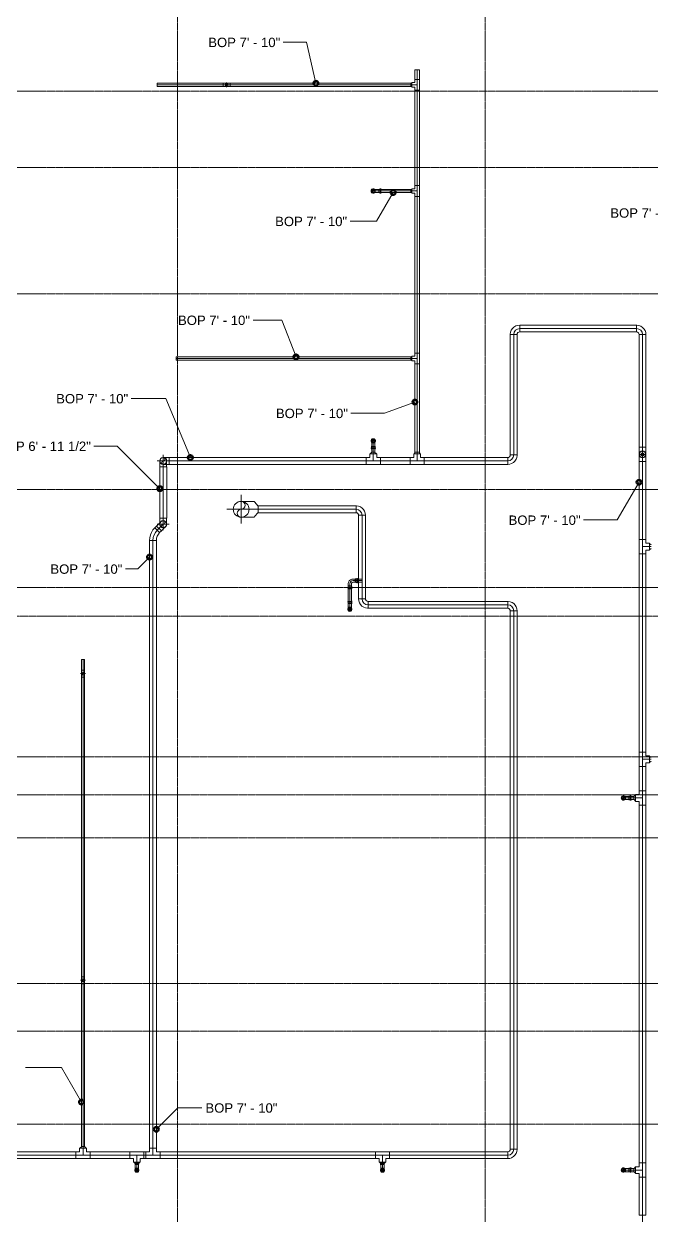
# Model space of a CAD drawing. Header units: inches. Extents: x -3648 to 241, y -496 to 1784.
# Drawn here: x -538.4 to -275.4, y 300.9 to 800.2 of the extents above; entities that cross this region are included whole.
import ezdxf

# ---------------------------------------------------------------- set-up
doc = ezdxf.new("R2010")
doc.units = ezdxf.units.IN
doc.header["$MEASUREMENT"] = 0
doc.linetypes.add('Grid Line', pattern=[0.875, 0.5, -0.125, 0.125, -0.125])
for name, color, linetype, lineweight in [('G-ANNO-DIMS', 251, 'Continuous', 9), ('P-PIPE', 1, 'Continuous', 9), ('P-PIPE-CNTR', 1, 'Continuous', 9), ('S-GRID', 8, 'Continuous', 9)]:
    doc.layers.add(name, color=color, linetype=linetype, lineweight=lineweight)
doc.styles.add('Arial', font='arial.ttf', dxfattribs={"height": 3.934132})

# ---------------------------------------------------------------- blocks, each defined once
blk = doc.blocks.new('Elbow - Welded - Generic - Standard-1127339-THIRD LEVEL')
at = {"layer": 'P-PIPE'}
for p, q in [((-2.52, -1.44), (-2.52, 1.44)), ((-2.52, 1.44), (-2.52, -1.44)), ((1.44, 2.52), (-1.44, 2.52)), ((-1.44, 2.52), (1.44, 2.52))]:
    blk.add_line(p, q, dxfattribs=at)
at = {"layer": 'P-PIPE', "flags": 128}
for points in [[(-1.44, 2.52), (-1.53, 2.08), (-1.79, 1.72), (-2.18, 1.49), (-2.52, 1.44)], [(-2.52, -1.44), (-1.67, -1.34), (-0.85, -1.07), (-0.12, -0.62), (0.51, -0.03), (0.99, 0.68), (1.3, 1.48), (1.43, 2.33), (1.44, 2.52)]]:
    blk.add_lwpolyline(points, dxfattribs=at)
blk = doc.blocks.new('Victaulic-VicPress316-Elbow 90-45deg Style P568_P571 - Standard-V2-THIRD LEVEL')
at = {"layer": 'P-PIPE'}
for p, q in [((-3203.81, 730.05), (-3203.81, 729.6)), ((-3203.81, 729.31), (-3203.81, 728.97)), ((-3203.7, 731.1), (-3203.7, 730.16)), ((-3203.7, 730.27), (-3203.7, 728.97)), ((-3203.05, 730.16), (-3203.7, 730.16)), ((-3203.7, 730.16), (-3203.05, 730.16)), ((-3203.05, 732.49), (-3203.05, 732.49)), ((-3203.05, 732.49), (-3203.05, 731.1)), ((-3203.05, 731.1), (-3203.05, 730.16)), ((-3203.05, 730.27), (-3203.05, 730.27)), ((-3203.05, 730.27), (-3203.05, 730.27)), ((-3202.39, 730.16), (-3203.05, 730.16)), ((-3203.05, 730.16), (-3202.39, 730.16)), ((-3203.05, 729.6), (-3203.05, 729.6)), ((-3203.05, 729.6), (-3203.05, 729.6)), ((-3203.05, 729.31), (-3203.05, 729.31)), ((-3203.05, 729.31), (-3203.05, 729.31)), ((-3202.39, 730.16), (-3202.39, 731.1)), ((-3202.39, 728.97), (-3202.39, 730.27)), ((-3202.28, 729.6), (-3202.28, 730.05)), ((-3202.28, 728.97), (-3202.28, 729.31)), ((-3203.05, 728.97), (-3203.05, 728.97)), ((-3203.05, 728.97), (-3203.05, 728.97)), ((-3203.05, 728.97), (-3203.05, 728.97)), ((-3203.05, 728.97), (-3203.05, 728.97))]:
    blk.add_line(p, q, dxfattribs=at)
at = {"layer": 'P-PIPE', "flags": 128}
for points in [[(-3203.05, 733.4), (-3203.45, 733.31), (-3203.76, 733.05), (-3203.94, 732.68), (-3203.93, 732.27), (-3203.75, 731.91), (-3203.42, 731.66), (-3203.05, 731.58)], [(-3203.81, 729.31), (-3203.93, 729.38), (-3203.94, 729.51), (-3203.83, 729.6), (-3203.81, 729.6)], [(-3203.05, 733.26), (-3203.41, 733.16), (-3203.69, 732.91), (-3203.81, 732.56), (-3203.75, 732.19), (-3203.52, 731.89), (-3203.18, 731.74), (-3203.05, 731.72)], [(-3203.81, 730.05), (-3203.72, 730.25), (-3203.7, 730.27)], [(-3203.81, 729.6), (-3203.72, 729.6), (-3203.47, 729.6), (-3203.11, 729.6), (-3203.05, 729.6)], [(-3203.05, 729.6), (-3203.41, 729.6), (-3203.69, 729.6), (-3203.81, 729.6), (-3203.81, 729.6)], [(-3203.81, 729.31), (-3203.72, 729.31), (-3203.47, 729.31), (-3203.11, 729.31), (-3203.05, 729.31)], [(-3203.05, 729.31), (-3203.41, 729.31), (-3203.69, 729.31), (-3203.81, 729.31), (-3203.81, 729.31)], [(-3203.7, 732.49), (-3203.7, 732.4), (-3203.7, 732.13), (-3203.7, 731.73), (-3203.7, 731.24), (-3203.7, 731.1)], [(-3203.05, 731.58), (-3202.65, 731.67), (-3202.33, 731.93), (-3202.15, 732.3), (-3202.16, 732.71), (-3202.35, 733.07), (-3202.67, 733.32), (-3203.05, 733.4)], [(-3203.05, 731.72), (-3202.68, 731.82), (-3202.41, 732.07), (-3202.28, 732.42), (-3202.34, 732.79), (-3202.57, 733.09), (-3202.91, 733.24), (-3203.05, 733.26)], [(-3202.28, 729.6), (-3202.37, 729.6), (-3202.62, 729.6), (-3202.98, 729.6), (-3203.05, 729.6)], [(-3203.05, 729.6), (-3202.68, 729.6), (-3202.41, 729.6), (-3202.28, 729.6), (-3202.28, 729.6)], [(-3202.28, 729.31), (-3202.37, 729.31), (-3202.62, 729.31), (-3202.98, 729.31), (-3203.05, 729.31)], [(-3203.05, 729.31), (-3202.68, 729.31), (-3202.41, 729.31), (-3202.28, 729.31), (-3202.28, 729.31)], [(-3202.39, 731.1), (-3202.39, 731.6), (-3202.39, 732.03), (-3202.39, 732.34), (-3202.39, 732.48), (-3202.39, 732.49)], [(-3202.39, 730.27), (-3202.28, 730.08), (-3202.28, 730.05)], [(-3202.28, 729.6), (-3202.16, 729.53), (-3202.15, 729.39), (-3202.26, 729.31), (-3202.28, 729.31)]]:
    blk.add_lwpolyline(points, dxfattribs=at)
at = {"layer": 'P-PIPE'}
for radius, start, end in [(0.767, 90, 270), (0.767, 90, 270), (0.767, 90, 270), (0.658, 90, 270), (0.658, 90, 270), (0.658, 90, 180), (0.658, 180, 270), (0.766, 270, 90), (0.766, 270, 90), (0.766, 270, 90), (0.658, 270, 90), (0.657, 270, 90), (0.658, 0, 90), (0.658, 270, 0)]:
    blk.add_arc((-3203.05, 732.49), radius, start, end, dxfattribs=at)
blk = doc.blocks.new('Victaulic-VicPress316-Elbow 90-45deg Style P568_P571 - Standard-V1-THIRD LEVEL')
at = {"layer": 'P-PIPE'}
for p, q in [((-3.18, 0.77), (-3.52, 0.77)), ((-3.52, 0.77), (-3.52, -0.77)), ((-3.52, -0.77), (-3.52, 0.77)), ((-2.22, 0.66), (-3.52, 0.66)), ((-3.52, -0.66), (-3.52, 0.66)), ((-3.52, 0.66), (-3.52, -0.66)), ((-3.18, -0.77), (-3.18, 0.77)), ((-3.18, 0.77), (-3.18, -0.77)), ((-2.44, 0.77), (-2.89, 0.77)), ((-2.89, -0.77), (-2.89, 0.77)), ((-2.89, 0.77), (-2.89, -0.77)), ((-1.39, 0.66), (-2.33, 0.66)), ((-2.33, 0), (-2.33, 0.66)), ((-2.33, 0.66), (-2.33, 0)), ((-2.22, -0.66), (-2.22, 0.66)), ((-2.22, 0.66), (-2.22, -0.66)), ((-0.77, 3.52), (-0.77, 3.18)), ((0.77, 3.52), (-0.77, 3.52)), ((-0.77, 3.52), (0.77, 3.52)), ((-0.77, 3.18), (0.77, 3.18)), ((0.77, 3.18), (-0.77, 3.18)), ((-0.77, 2.89), (-0.77, 2.44)), ((-0.77, 2.89), (0.77, 2.89)), ((0.77, 2.89), (-0.77, 2.89)), ((-0.66, 3.52), (-0.66, 2.22)), ((-0.66, 3.52), (0.66, 3.52)), ((0.66, 3.52), (-0.66, 3.52)), ((-0.66, 2.33), (-0.66, 1.39)), ((0, 2.33), (-0.66, 2.33)), ((-0.66, 2.33), (0, 2.33)), ((-0.66, 2.22), (0.66, 2.22)), ((0.66, 2.22), (-0.66, 2.22)), ((0, 2.33), (0.66, 2.33)), ((0.66, 2.33), (0, 2.33)), ((0, 1.39), (0, 2.33)), ((0.66, 2.22), (0.66, 3.52)), ((0.66, 1.39), (0.66, 2.33)), ((0.77, 3.18), (0.77, 3.52)), ((0.77, 2.44), (0.77, 2.89)), ((-3.52, -0.66), (-2.22, -0.66)), ((-3.52, -0.77), (-3.18, -0.77)), ((-2.89, -0.77), (-2.44, -0.77)), ((-2.33, 0), (-2.33, -0.66)), ((-2.33, -0.66), (-2.33, 0)), ((-1.39, 0), (-2.33, 0)), ((-2.33, -0.66), (-1.39, -0.66))]:
    blk.add_line(p, q, dxfattribs=at)
at = {"layer": 'P-PIPE', "flags": 128}
for points in [[(-3.18, 0.77), (-3.11, 0.89), (-2.98, 0.9), (-2.89, 0.79), (-2.89, 0.77)], [(-3.18, 0.77), (-3.18, 0.67), (-3.18, 0.42), (-3.18, 0.07), (-3.18, -0.3), (-3.18, -0.6), (-3.18, -0.75), (-3.18, -0.77)], [(-3.18, -0.77), (-3.18, -0.67), (-3.18, -0.42), (-3.18, -0.07), (-3.18, 0.3), (-3.18, 0.6), (-3.18, 0.75), (-3.18, 0.77)], [(-2.89, -0.77), (-2.89, -0.67), (-2.89, -0.42), (-2.89, -0.07), (-2.89, 0.3), (-2.89, 0.6), (-2.89, 0.75), (-2.89, 0.77)], [(-2.89, 0.77), (-2.89, 0.67), (-2.89, 0.42), (-2.89, 0.07), (-2.89, -0.3), (-2.89, -0.6), (-2.89, -0.75), (-2.89, -0.77)], [(-2.44, 0.77), (-2.24, 0.68), (-2.22, 0.66)], [(-0.66, 1.39), (-0.75, 1.04), (-1, 0.77), (-1.35, 0.66), (-1.39, 0.66)], [(-1.39, -0.66), (-0.78, -0.56), (-0.23, -0.29), (0.22, 0.13), (0.53, 0.67), (0.65, 1.27), (0.66, 1.39)], [(-0.77, 2.89), (-0.89, 2.96), (-0.9, 3.1), (-0.79, 3.18), (-0.77, 3.18)], [(0.77, 3.18), (0.67, 3.18), (0.42, 3.18), (0.07, 3.18), (-0.3, 3.18), (-0.6, 3.18), (-0.75, 3.18), (-0.77, 3.18)], [(-0.77, 3.18), (-0.67, 3.18), (-0.42, 3.18), (-0.07, 3.18), (0.3, 3.18), (0.6, 3.18), (0.75, 3.18), (0.77, 3.18)], [(-0.77, 2.89), (-0.67, 2.89), (-0.42, 2.89), (-0.07, 2.89), (0.3, 2.89), (0.6, 2.89), (0.75, 2.89), (0.77, 2.89)], [(0.77, 2.89), (0.67, 2.89), (0.42, 2.89), (0.07, 2.89), (-0.3, 2.89), (-0.6, 2.89), (-0.75, 2.89), (-0.77, 2.89)], [(-0.66, 2.22), (-0.77, 2.41), (-0.77, 2.44)], [(0.77, 2.44), (0.68, 2.24), (0.66, 2.22)], [(0.77, 3.18), (0.89, 3.11), (0.9, 2.98), (0.79, 2.89), (0.77, 2.89)], [(-2.89, -0.77), (-2.96, -0.89), (-3.1, -0.9), (-3.18, -0.79), (-3.18, -0.77)], [(-2.22, -0.66), (-2.41, -0.77), (-2.44, -0.77)]]:
    blk.add_lwpolyline(points, dxfattribs=at)
at = {"layer": 'P-PIPE'}
blk.add_arc((-1.39, 1.39), 1.39, 270, 0, dxfattribs=at)
blk = doc.blocks.new('Victaulic-VicPress316-Elbow 90-45deg Style P568_P571 - Standard-523083-THIRD LEVEL')
at = {"layer": 'P-PIPE'}
for p, q in [((-3177.63, 1234.85), (-3177.63, 1234.85)), ((-3177.63, 1233.46), (-3177.63, 1234.85)), ((-3178.39, 1232.42), (-3178.39, 1231.96)), ((-3178.39, 1231.67), (-3178.39, 1231.33)), ((-3178.28, 1233.46), (-3178.28, 1232.52)), ((-3178.28, 1232.63), (-3178.28, 1231.33)), ((-3178.28, 1232.52), (-3177.63, 1232.52)), ((-3177.63, 1232.52), (-3178.28, 1232.52)), ((-3177.63, 1233.46), (-3177.63, 1232.52)), ((-3177.63, 1232.63), (-3177.63, 1232.63)), ((-3177.63, 1232.63), (-3177.63, 1232.63)), ((-3177.63, 1232.52), (-3176.97, 1232.52)), ((-3176.97, 1232.52), (-3177.63, 1232.52)), ((-3177.63, 1231.96), (-3177.63, 1231.96)), ((-3177.63, 1231.96), (-3177.63, 1231.96)), ((-3177.63, 1231.67), (-3177.63, 1231.67)), ((-3177.63, 1231.67), (-3177.63, 1231.67)), ((-3177.63, 1231.33), (-3177.63, 1231.33)), ((-3177.63, 1231.33), (-3177.63, 1231.33)), ((-3177.63, 1231.33), (-3177.63, 1231.33)), ((-3177.63, 1231.33), (-3177.63, 1231.33)), ((-3176.97, 1232.52), (-3176.97, 1233.46)), ((-3176.97, 1231.33), (-3176.97, 1232.63)), ((-3176.86, 1231.96), (-3176.86, 1232.42)), ((-3176.86, 1231.33), (-3176.86, 1231.67))]:
    blk.add_line(p, q, dxfattribs=at)
at = {"layer": 'P-PIPE', "flags": 128}
for points in [[(-3177.63, 1235.77), (-3178.02, 1235.67), (-3178.34, 1235.42), (-3178.52, 1235.05), (-3178.51, 1234.64), (-3178.32, 1234.27), (-3178, 1234.02), (-3177.63, 1233.94)], [(-3177.63, 1235.62), (-3177.99, 1235.53), (-3178.27, 1235.28), (-3178.39, 1234.92), (-3178.33, 1234.55), (-3178.1, 1234.25), (-3177.76, 1234.1), (-3177.63, 1234.09)], [(-3178.28, 1234.85), (-3178.28, 1234.76), (-3178.28, 1234.5), (-3178.28, 1234.09), (-3178.28, 1233.61), (-3178.28, 1233.46)], [(-3177.63, 1233.94), (-3177.23, 1234.04), (-3176.91, 1234.29), (-3176.73, 1234.66), (-3176.74, 1235.07), (-3176.93, 1235.44), (-3177.25, 1235.69), (-3177.63, 1235.77)], [(-3177.63, 1234.09), (-3177.26, 1234.18), (-3176.98, 1234.43), (-3176.86, 1234.79), (-3176.92, 1235.16), (-3177.15, 1235.46), (-3177.49, 1235.61), (-3177.63, 1235.62)], [(-3176.97, 1233.46), (-3176.97, 1233.96), (-3176.97, 1234.39), (-3176.97, 1234.7), (-3176.97, 1234.85), (-3176.97, 1234.85)], [(-3178.39, 1231.67), (-3178.51, 1231.74), (-3178.52, 1231.88), (-3178.41, 1231.96), (-3178.39, 1231.96)], [(-3178.39, 1232.42), (-3178.3, 1232.62), (-3178.28, 1232.63)], [(-3178.39, 1231.96), (-3178.3, 1231.96), (-3178.05, 1231.96), (-3177.69, 1231.96), (-3177.63, 1231.96)], [(-3177.63, 1231.96), (-3177.99, 1231.96), (-3178.27, 1231.96), (-3178.39, 1231.96), (-3178.39, 1231.96)], [(-3178.39, 1231.67), (-3178.3, 1231.67), (-3178.05, 1231.67), (-3177.69, 1231.67), (-3177.63, 1231.67)], [(-3177.63, 1231.67), (-3177.99, 1231.67), (-3178.27, 1231.67), (-3178.39, 1231.67), (-3178.39, 1231.67)], [(-3176.86, 1231.96), (-3176.95, 1231.96), (-3177.2, 1231.96), (-3177.56, 1231.96), (-3177.63, 1231.96)], [(-3177.63, 1231.96), (-3177.26, 1231.96), (-3176.98, 1231.96), (-3176.86, 1231.96), (-3176.86, 1231.96)], [(-3176.86, 1231.67), (-3176.95, 1231.67), (-3177.2, 1231.67), (-3177.56, 1231.67), (-3177.63, 1231.67)], [(-3177.63, 1231.67), (-3177.26, 1231.67), (-3176.98, 1231.67), (-3176.86, 1231.67), (-3176.86, 1231.67)], [(-3176.97, 1232.63), (-3176.86, 1232.44), (-3176.86, 1232.42)], [(-3176.86, 1231.96), (-3176.74, 1231.9), (-3176.73, 1231.76), (-3176.84, 1231.67), (-3176.86, 1231.67)]]:
    blk.add_lwpolyline(points, dxfattribs=at)
at = {"layer": 'P-PIPE'}
for radius, start, end in [(0.766, 90, 270), (0.766, 90, 270), (0.766, 90, 270), (0.658, 90, 270), (0.657, 90, 270), (0.658, 90, 180), (0.658, 180, 270), (0.767, 270, 90), (0.767, 270, 90), (0.767, 270, 90), (0.658, 270, 90), (0.658, 270, 90), (0.658, 0, 90), (0.658, 270, 0)]:
    blk.add_arc((-3177.63, 1234.85), radius, start, end, dxfattribs=at)
blk = doc.blocks.new('Elbow - Welded - Generic - Standard-V13-THIRD LEVEL')
at = {"layer": 'P-PIPE'}
blk.add_line((-477.41, 617), (-477.41, 617), dxfattribs=at)
blk.add_line((-477.41, 617), (-477.41, 617), dxfattribs=at)
at = {"layer": 'P-PIPE', "flags": 128}
for points in [[(-477.41, 618.43), (-478.09, 618.43), (-478.72, 618.43), (-479.25, 618.43), (-479.65, 618.43), (-479.88, 618.43), (-479.93, 618.43)], [(-479.93, 615.56), (-479.84, 615.56), (-479.57, 615.56), (-479.13, 615.56), (-478.58, 615.56), (-477.93, 615.56), (-477.41, 615.56)]]:
    blk.add_lwpolyline(points, dxfattribs=at)
at = {"layer": 'P-PIPE'}
for start, end in [(0, 180), (180, 0)]:
    blk.add_arc((-479.93, 617), 1.44, start, end, dxfattribs=at)
blk = doc.blocks.new('Elbow - Welded - Generic - Standard-V14-THIRD LEVEL')
at = {"layer": 'P-PIPE'}
blk.add_line((-479.93, 614.48), (-479.93, 614.48), dxfattribs=at)
blk.add_line((-479.93, 614.48), (-479.93, 614.48), dxfattribs=at)
at = {"layer": 'P-PIPE', "flags": 128}
for points in [[(-481.37, 617), (-481.28, 617.5), (-481.01, 617.95), (-480.6, 618.27), (-480.11, 618.42), (-479.93, 618.43)], [(-481.37, 614.48), (-481.37, 615.15), (-481.37, 615.78), (-481.37, 616.32), (-481.37, 616.71), (-481.37, 616.94), (-481.37, 617)], [(-479.93, 615.56), (-480.44, 615.65), (-480.88, 615.92), (-481.2, 616.32), (-481.36, 616.81), (-481.37, 617)], [(-479.93, 618.43), (-479.42, 618.34), (-478.98, 618.07), (-478.66, 617.67), (-478.51, 617.18), (-478.5, 617)], [(-478.5, 617), (-478.59, 616.49), (-478.85, 616.05), (-479.26, 615.73), (-479.75, 615.57), (-479.93, 615.56)], [(-478.5, 617), (-478.5, 616.9), (-478.5, 616.63), (-478.5, 616.2), (-478.5, 615.64), (-478.5, 614.99), (-478.5, 614.48)]]:
    blk.add_lwpolyline(points, dxfattribs=at)
at = {"layer": 'P-PIPE'}
for start, end in [(90, 270), (270, 90)]:
    blk.add_arc((-479.93, 617), 1.44, start, end, dxfattribs=at)
blk = doc.blocks.new('Elbow - Welded - Generic - Standard-1134765-THIRD LEVEL')
at = {"layer": 'P-PIPE'}
for p, q in [((-2.52, -1.44), (-2.52, 1.44)), ((-2.52, 1.44), (-2.52, -1.44)), ((2.8, 0.77), (0.77, 2.8)), ((0.77, 2.8), (2.8, 0.77))]:
    blk.add_line(p, q, dxfattribs=at)
at = {"layer": 'P-PIPE', "flags": 128}
for points in [[(0.77, 2.8), (0.04, 2.21), (-0.78, 1.77), (-1.68, 1.51), (-2.52, 1.44)], [(-2.52, -1.44), (-1.34, -1.34), (-0.18, -1.07), (0.91, -0.61), (1.92, 0.01), (2.8, 0.77)]]:
    blk.add_lwpolyline(points, dxfattribs=at)
blk = doc.blocks.new('Transition - Generic - Plumbing-CW-1127470-THIRD LEVEL')
at = {"layer": 'P-PIPE'}
for radius, start, end in [(1.31, 90, 270), (0.563, 90, 270), (1.31, 270, 90), (0.562, 270, 90)]:
    blk.add_arc((-1810.95, 461.74), radius, start, end, dxfattribs=at)

msp = doc.modelspace()

# ---------------------------------------------------------------- linework, layer by layer
at = {"layer": 'G-ANNO-DIMS'}
for p, q in [((-419.92, 792.54), (-429.6, 792.54)), ((-415.91, 775.33), (-419.92, 792.54)), ((-383.54, 729.51), (-390.47, 717.5)), ((-390.47, 717.5), (-401.56, 717.5)), ((-430.27, 676.06), (-442.28, 676.06)), ((-424.26, 660.63), (-430.27, 676.06)), ((-478.88, 643.18), (-493.36, 643.18)), ((-468.57, 618.43), (-478.88, 643.18)), ((-374.41, 641.69), (-387.21, 637.02)), ((-387.21, 637.02), (-401.23, 637.02)), ((-499.25, 623.25), (-509.05, 623.25)), ((-481.37, 605.38), (-499.25, 623.25)), ((-280.44, 608.09), (-289.57, 592.27)), ((-289.57, 592.27), (-303.68, 592.27)), ((-485.68, 576.69), (-490.62, 571.76)), ((-490.62, 571.76), (-495.78, 571.76)), ((-522.62, 362.81), (-537.63, 362.81)), ((-514.22, 348.27), (-522.62, 362.81)), ((-482.81, 336.85), (-473.77, 345.88)), ((-473.77, 345.88), (-463.73, 345.88))]:
    msp.add_line(p, q, dxfattribs=at)
at = {"layer": 'G-ANNO-DIMS', "lineweight": 50}
for centre in [(-415.91, 775.33), (-383.54, 729.51), (-424.26, 660.63), (-374.41, 641.69), (-468.57, 618.43), (-481.37, 605.38), (-280.44, 608.09), (-485.68, 576.69), (-514.22, 348.27), (-482.81, 336.85)]:
    msp.add_circle(centre, 1, dxfattribs=at)
at = {"layer": 'P-PIPE'}
for p, q in [((-374.41, 781), (-374.41, 776.92)), ((-374.41, 781), (-372.51, 781)), ((-372.51, 776.92), (-372.51, 781)), ((-454.87, 775.33), (-482.46, 775.33)), ((-482.46, 774.02), (-482.46, 775.33)), ((-451.88, 775.33), (-454.87, 775.33)), ((-454.87, 774.02), (-454.87, 775.33)), ((-376.11, 775.33), (-451.88, 775.33)), ((-451.88, 774.02), (-451.88, 775.33)), ((-375.7, 775.49), (-376.11, 775.24)), ((-376.11, 774.02), (-376.11, 775.33)), ((-376.11, 774.11), (-375.7, 773.86)), ((-374.41, 775.62), (-375.7, 775.62)), ((-375.7, 773.72), (-375.7, 775.62)), ((-375.7, 775.62), (-375.7, 773.72)), ((-374.41, 776.92), (-374.41, 775.62)), ((-374.41, 776.92), (-372.51, 776.92)), ((-372.51, 776.92), (-374.41, 776.92)), ((-374.41, 776.92), (-372.51, 776.92)), ((-372.51, 772.43), (-372.51, 776.92)), ((-482.46, 774.02), (-454.87, 774.02)), ((-454.87, 774.02), (-451.88, 774.02)), ((-451.88, 774.02), (-376.11, 774.02)), ((-375.7, 773.72), (-374.41, 773.72)), ((-374.41, 773.72), (-374.41, 772.43)), ((-374.41, 772.43), (-374.41, 732.41)), ((-374.41, 772.43), (-372.51, 772.43)), ((-374.41, 772.43), (-372.51, 772.43)), ((-372.51, 772.43), (-374.41, 772.43)), ((-372.51, 732.41), (-372.51, 772.43)), ((-376.11, 730.82), (-389.54, 730.82)), ((-389.54, 730.82), (-389.54, 729.51)), ((-389.54, 729.51), (-376.11, 729.51)), ((-375.7, 730.98), (-376.11, 730.73)), ((-376.11, 730.82), (-376.11, 729.51)), ((-376.11, 729.6), (-375.7, 729.35)), ((-374.41, 731.11), (-375.7, 731.11)), ((-375.7, 729.21), (-375.7, 731.11)), ((-375.7, 731.11), (-375.7, 729.21)), ((-375.7, 729.21), (-374.41, 729.21)), ((-374.41, 732.41), (-374.41, 731.11)), ((-374.41, 732.41), (-372.51, 732.41)), ((-372.51, 732.41), (-374.41, 732.41)), ((-374.41, 732.41), (-372.51, 732.41)), ((-374.41, 729.21), (-374.41, 727.92)), ((-372.51, 727.92), (-372.51, 732.41)), ((-374.41, 727.92), (-372.51, 727.92)), ((-372.51, 727.92), (-374.41, 727.92)), ((-374.41, 727.92), (-374.41, 662.22)), ((-374.41, 727.92), (-372.51, 727.92)), ((-372.51, 662.22), (-372.51, 727.92)), ((-334.44, 669.98), (-334.44, 619.51)), ((-334.44, 669.98), (-331.56, 669.98)), ((-331.56, 619.51), (-331.56, 669.98)), ((-281.52, 673.94), (-330.48, 673.94)), ((-330.48, 671.06), (-330.48, 673.94)), ((-330.48, 671.06), (-281.52, 671.06)), ((-281.52, 671.06), (-281.52, 673.94)), ((-280.44, 669.98), (-280.44, 622.73)), ((-280.44, 669.98), (-277.56, 669.98)), ((-277.56, 622.73), (-277.56, 669.98)), ((-376.11, 660.63), (-474.46, 660.63)), ((-474.46, 660.63), (-474.46, 659.31)), ((-474.46, 659.31), (-376.11, 659.31)), ((-375.7, 660.78), (-376.11, 660.53)), ((-376.11, 660.63), (-376.11, 659.31)), ((-376.11, 659.41), (-375.7, 659.16)), ((-374.41, 660.92), (-375.7, 660.92)), ((-375.7, 659.02), (-375.7, 660.92)), ((-375.7, 660.92), (-375.7, 659.02)), ((-374.41, 662.22), (-374.41, 660.92)), ((-374.41, 662.22), (-372.51, 662.22)), ((-372.51, 662.22), (-374.41, 662.22)), ((-374.41, 662.22), (-372.51, 662.22)), ((-372.51, 657.73), (-372.51, 662.22)), ((-375.7, 659.02), (-374.41, 659.02)), ((-374.41, 659.02), (-374.41, 657.73)), ((-374.41, 657.73), (-374.41, 620.64)), ((-374.41, 657.73), (-372.51, 657.73)), ((-374.41, 657.73), (-372.51, 657.73)), ((-372.51, 657.73), (-374.41, 657.73)), ((-372.51, 620.64), (-372.51, 657.73)), ((-393.31, 619.99), (-393.31, 618.43)), ((-393.31, 619.99), (-390.44, 619.99)), ((-390.44, 619.99), (-393.31, 619.99)), ((-392.44, 620.64), (-393.19, 619.99)), ((-392.53, 623.09), (-392.53, 620.64)), ((-392.53, 623.09), (-391.22, 623.09)), ((-392.53, 620.64), (-391.22, 620.64)), ((-390.56, 619.99), (-391.31, 620.64)), ((-391.22, 620.64), (-391.22, 623.09)), ((-390.44, 618.43), (-390.44, 619.99)), ((-374.9, 619.99), (-374.9, 618.43)), ((-374.9, 619.99), (-372.02, 619.99)), ((-372.02, 619.99), (-374.9, 619.99)), ((-374.27, 620.64), (-374.77, 619.99)), ((-374.41, 620.64), (-372.51, 620.64)), ((-372.15, 619.99), (-372.65, 620.64)), ((-372.02, 618.43), (-372.02, 619.99)), ((-334.44, 619.51), (-331.56, 619.51)), ((-280.44, 622.73), (-277.56, 622.73)), ((-280.44, 622.73), (-280.44, 616.75)), ((-277.56, 616.75), (-277.56, 622.73)), ((-481.37, 614.48), (-481.37, 593.01)), ((-481.37, 614.48), (-478.49, 614.48)), ((-478.49, 593.01), (-478.49, 614.48)), ((-394.87, 618.43), (-477.41, 618.43)), ((-477.41, 618.43), (-477.41, 615.56)), ((-477.41, 615.56), (-394.87, 615.56)), ((-394.87, 618.43), (-394.87, 615.56)), ((-393.31, 618.43), (-394.87, 618.43)), ((-394.87, 618.43), (-394.87, 615.56)), ((-394.87, 615.56), (-394.87, 618.43)), ((-394.87, 615.56), (-388.88, 615.56)), ((-388.88, 618.43), (-390.44, 618.43)), ((-388.88, 618.43), (-388.88, 615.56)), ((-388.88, 615.56), (-388.88, 618.43)), ((-376.45, 618.43), (-388.88, 618.43)), ((-388.88, 618.43), (-388.88, 615.56)), ((-388.88, 615.56), (-376.45, 615.56)), ((-374.9, 618.43), (-376.45, 618.43)), ((-376.45, 618.43), (-376.45, 615.56)), ((-376.45, 615.56), (-376.45, 618.43)), ((-376.45, 618.43), (-376.45, 615.56)), ((-376.45, 615.56), (-370.47, 615.56)), ((-370.47, 618.43), (-372.02, 618.43)), ((-370.47, 618.43), (-370.47, 615.56)), ((-370.47, 615.56), (-370.47, 618.43)), ((-335.52, 618.43), (-370.47, 618.43)), ((-370.47, 618.43), (-370.47, 615.56)), ((-370.47, 615.56), (-335.52, 615.56)), ((-335.52, 618.43), (-335.52, 615.56)), ((-280.44, 616.75), (-280.44, 584.09)), ((-277.56, 616.75), (-280.44, 616.75)), ((-277.56, 584.09), (-277.56, 616.75)), ((-441.62, 600.06), (-447.25, 600.06)), ((-440.09, 598.06), (-441.62, 599.81)), ((-441.62, 593.69), (-440.09, 595.44)), ((-399.09, 598.19), (-440.09, 598.19)), ((-440.09, 595.31), (-440.09, 598.19)), ((-440.09, 595.31), (-399.09, 595.31)), ((-399.09, 595.31), (-399.09, 598.19)), ((-482.73, 589.73), (-483.48, 588.98)), ((-482.73, 589.73), (-480.7, 587.7)), ((-481.37, 593.01), (-478.49, 593.01)), ((-447.25, 593.44), (-441.62, 593.44)), ((-398.01, 594.23), (-398.01, 559.22)), ((-398.01, 594.23), (-395.14, 594.23)), ((-395.14, 559.22), (-395.14, 594.23)), ((-483.48, 588.98), (-481.45, 586.95)), ((-481.45, 586.95), (-480.7, 587.7)), ((-485.68, 583.66), (-485.68, 328.99)), ((-485.68, 583.66), (-482.81, 583.66)), ((-482.81, 328.99), (-482.81, 583.66)), ((-277.56, 584.09), (-280.44, 584.09)), ((-280.44, 584.09), (-280.44, 578.1)), ((-277.56, 584.09), (-280.44, 584.09)), ((-280.44, 584.09), (-277.56, 584.09)), ((-277.56, 582.53), (-277.56, 584.09)), ((-276.01, 582.53), (-277.56, 582.53)), ((-277.56, 578.1), (-277.56, 579.66)), ((-277.56, 579.66), (-276.01, 579.66)), ((-276.01, 582.53), (-276.01, 579.66)), ((-276.01, 579.66), (-276.01, 582.53)), ((-275.35, 581.91), (-276.01, 582.41)), ((-276.01, 579.78), (-275.35, 580.28)), ((-280.44, 578.1), (-280.44, 494.92)), ((-280.44, 578.1), (-277.56, 578.1)), ((-277.56, 578.1), (-280.44, 578.1)), ((-280.44, 578.1), (-277.56, 578.1)), ((-277.56, 494.92), (-277.56, 578.1)), ((-402.34, 564.52), (-402.34, 557.18)), ((-401.03, 564.52), (-402.34, 564.52)), ((-401.03, 557.18), (-401.03, 564.52)), ((-396.57, 567.51), (-399.36, 567.51)), ((-399.36, 566.19), (-399.36, 567.51)), ((-399.36, 566.19), (-396.57, 566.19)), ((-401.03, 557.18), (-402.34, 557.18)), ((-398.01, 559.22), (-395.14, 559.22)), ((-335.52, 558.13), (-394.06, 558.13)), ((-394.06, 555.26), (-394.06, 558.13)), ((-394.06, 555.26), (-335.52, 555.26)), ((-335.52, 555.26), (-335.52, 558.13)), ((-334.44, 554.18), (-334.44, 328.52)), ((-331.56, 554.18), (-334.44, 554.18)), ((-331.56, 328.52), (-331.56, 554.18)), ((-514.22, 533.84), (-514.22, 529.34)), ((-514.22, 533.84), (-512.91, 533.84)), ((-512.91, 529.34), (-512.91, 533.84)), ((-514.22, 529.34), (-514.22, 526.35)), ((-514.22, 529.34), (-512.91, 529.34)), ((-514.22, 526.35), (-514.22, 400.82)), ((-514.22, 526.35), (-512.91, 526.35)), ((-512.91, 526.35), (-512.91, 529.34)), ((-512.91, 400.82), (-512.91, 526.35)), ((-280.44, 494.92), (-280.44, 488.93)), ((-277.56, 494.92), (-280.44, 494.92)), ((-280.44, 494.92), (-277.56, 494.92)), ((-280.44, 494.92), (-277.56, 494.92)), ((-277.56, 493.36), (-277.56, 494.92)), ((-276.01, 493.36), (-277.56, 493.36)), ((-277.56, 488.93), (-277.56, 490.49)), ((-277.56, 490.49), (-276.01, 490.49)), ((-276.01, 490.49), (-276.01, 493.36)), ((-276.01, 493.36), (-276.01, 490.49)), ((-275.35, 492.74), (-276.01, 493.24)), ((-276.01, 490.61), (-275.35, 491.11)), ((-277.56, 488.93), (-280.44, 488.93)), ((-280.44, 488.93), (-277.56, 488.93)), ((-280.44, 488.93), (-280.44, 478.73)), ((-280.44, 488.93), (-277.56, 488.93)), ((-277.56, 478.73), (-277.56, 488.93)), ((-282.65, 476.4), (-284.67, 476.4)), ((-284.67, 475.09), (-284.67, 476.4)), ((-284.67, 475.09), (-282.65, 475.09)), ((-281.99, 477.06), (-282.65, 476.31)), ((-282.65, 475.09), (-282.65, 476.4)), ((-282.65, 475.18), (-281.99, 474.43)), ((-280.44, 477.18), (-281.99, 477.18)), ((-281.99, 474.31), (-281.99, 477.18)), ((-281.99, 477.18), (-281.99, 474.31)), ((-280.44, 478.73), (-280.44, 477.18)), ((-280.44, 478.73), (-277.56, 478.73)), ((-277.56, 478.73), (-280.44, 478.73)), ((-280.44, 478.73), (-277.56, 478.73)), ((-277.56, 472.75), (-277.56, 478.73)), ((-281.99, 474.31), (-280.44, 474.31)), ((-280.44, 474.31), (-280.44, 472.75)), ((-280.44, 472.75), (-280.44, 322.73)), ((-280.44, 472.75), (-277.56, 472.75)), ((-280.44, 472.75), (-277.56, 472.75)), ((-277.56, 472.75), (-280.44, 472.75)), ((-277.56, 322.73), (-277.56, 472.75)), ((-514.22, 400.82), (-514.22, 397.83)), ((-514.22, 400.82), (-512.91, 400.82)), ((-512.91, 397.83), (-512.91, 400.82)), ((-514.22, 397.83), (-514.22, 329.65)), ((-514.22, 397.83), (-512.91, 397.83)), ((-512.91, 329.65), (-512.91, 397.83)), ((-514.12, 329.65), (-514.88, 328.99)), ((-514.22, 329.65), (-512.91, 329.65)), ((-512.25, 328.99), (-513, 329.65)), ((-516.55, 327.44), (-621.63, 327.44)), ((-515, 327.44), (-516.55, 327.44)), ((-516.55, 327.44), (-516.55, 324.56)), ((-516.55, 324.56), (-516.55, 327.44)), ((-516.55, 324.56), (-516.55, 327.44)), ((-515, 328.99), (-515, 327.44)), ((-512.13, 328.99), (-515, 328.99)), ((-515, 328.99), (-512.13, 328.99)), ((-512.13, 327.44), (-512.13, 328.99)), ((-510.57, 327.44), (-512.13, 327.44)), ((-493.98, 327.44), (-510.57, 327.44)), ((-510.57, 324.56), (-510.57, 327.44)), ((-510.57, 327.44), (-510.57, 324.56)), ((-510.57, 324.56), (-510.57, 327.44)), ((-488, 327.44), (-493.98, 327.44)), ((-493.98, 324.56), (-493.98, 327.44)), ((-493.98, 327.44), (-493.98, 324.56)), ((-493.98, 324.56), (-493.98, 327.44)), ((-488, 324.56), (-488, 327.44)), ((-488, 327.44), (-488, 324.56)), ((-487.24, 327.44), (-488, 327.44)), ((-488, 324.56), (-488, 327.44)), ((-485.68, 327.44), (-487.24, 327.44)), ((-487.24, 327.44), (-487.24, 324.56)), ((-487.24, 324.56), (-487.24, 327.44)), ((-487.24, 324.56), (-487.24, 327.44)), ((-485.68, 328.99), (-482.81, 328.99)), ((-485.68, 328.99), (-485.68, 327.44)), ((-482.81, 328.99), (-485.68, 328.99)), ((-485.68, 328.99), (-482.81, 328.99)), ((-482.81, 327.44), (-482.81, 328.99)), ((-481.25, 327.44), (-482.81, 327.44)), ((-390.99, 327.44), (-481.25, 327.44)), ((-481.25, 324.56), (-481.25, 327.44)), ((-481.25, 327.44), (-481.25, 324.56)), ((-481.25, 324.56), (-481.25, 327.44)), ((-385.01, 327.44), (-390.99, 327.44)), ((-390.99, 324.56), (-390.99, 327.44)), ((-390.99, 327.44), (-390.99, 324.56)), ((-390.99, 324.56), (-390.99, 327.44)), ((-335.52, 327.44), (-385.01, 327.44)), ((-385.01, 324.56), (-385.01, 327.44)), ((-385.01, 324.56), (-385.01, 327.44)), ((-385.01, 327.44), (-385.01, 324.56)), ((-335.52, 324.56), (-335.52, 327.44)), ((-331.56, 328.52), (-334.44, 328.52)), ((-621.63, 324.56), (-516.55, 324.56)), ((-516.55, 324.56), (-510.57, 324.56)), ((-510.57, 324.56), (-493.98, 324.56)), ((-493.98, 324.56), (-492.43, 324.56)), ((-492.43, 324.56), (-492.43, 323.01)), ((-489.56, 323.01), (-492.43, 323.01)), ((-492.43, 323.01), (-489.56, 323.01)), ((-492.3, 323.01), (-491.55, 322.35)), ((-491.65, 322.35), (-491.65, 322.07)), ((-490.33, 322.35), (-491.65, 322.35)), ((-490.33, 322.07), (-491.65, 322.07)), ((-490.43, 322.35), (-489.68, 323.01)), ((-490.33, 322.07), (-490.33, 322.35)), ((-489.56, 324.56), (-488, 324.56)), ((-489.56, 323.01), (-489.56, 324.56)), ((-488, 324.56), (-487.24, 324.56)), ((-487.24, 324.56), (-481.25, 324.56)), ((-481.25, 324.56), (-390.99, 324.56)), ((-390.99, 324.56), (-389.44, 324.56)), ((-389.44, 324.56), (-389.44, 323.01)), ((-386.56, 323.01), (-389.44, 323.01)), ((-389.44, 323.01), (-386.56, 323.01)), ((-389.31, 323.01), (-388.56, 322.35)), ((-388.66, 322.35), (-388.66, 322.07)), ((-387.34, 322.35), (-388.66, 322.35)), ((-387.34, 322.07), (-388.66, 322.07)), ((-387.44, 322.35), (-386.69, 323.01)), ((-387.34, 322.07), (-387.34, 322.35)), ((-386.56, 324.56), (-385.01, 324.56)), ((-386.56, 323.01), (-386.56, 324.56)), ((-385.01, 324.56), (-335.52, 324.56)), ((-282.65, 320.4), (-284.67, 320.4)), ((-284.67, 319.09), (-284.67, 320.4)), ((-281.99, 321.06), (-282.65, 320.31)), ((-282.65, 319.09), (-282.65, 320.4)), ((-280.44, 321.18), (-281.99, 321.18)), ((-281.99, 318.31), (-281.99, 321.18)), ((-281.99, 321.18), (-281.99, 318.31)), ((-280.44, 322.73), (-280.44, 321.18)), ((-280.44, 322.73), (-277.56, 322.73)), ((-277.56, 322.73), (-280.44, 322.73)), ((-280.44, 322.73), (-277.56, 322.73)), ((-277.56, 316.75), (-277.56, 322.73)), ((-284.67, 319.09), (-282.65, 319.09)), ((-282.65, 319.18), (-281.99, 318.43)), ((-281.99, 318.31), (-280.44, 318.31)), ((-280.44, 318.31), (-280.44, 316.75)), ((-280.44, 316.75), (-280.44, 300.85)), ((-280.44, 316.75), (-277.56, 316.75)), ((-280.44, 316.75), (-277.56, 316.75)), ((-277.56, 316.75), (-280.44, 316.75)), ((-277.56, 300.85), (-277.56, 316.75)), ((-280.44, 300.85), (-277.56, 300.85))]:
    msp.add_line(p, q, dxfattribs=at)
for centre, radius, start, end in [((-453.37, 774.67), 0.657, 0, 180), ((-453.37, 774.67), 0.657, 0, 180), ((-453.37, 774.67), 0.658, 180, 0), ((-453.37, 774.67), 0.657, 180, 0), ((-453.37, 774.34), 0.329, 90, 270), ((-453.37, 775), 0.329, 270, 90), ((-391.87, 730.16), 0.658, 0, 180), ((-391.87, 730.16), 0.657, 180, 0), ((-391.87, 729.84), 0.329, 90, 270), ((-391.87, 730.49), 0.329, 270, 90), ((-391.87, 625.42), 0.658, 0, 180), ((-391.87, 625.42), 0.657, 180, 0), ((-391.87, 625.09), 0.329, 90, 270), ((-391.87, 625.75), 0.329, 270, 90), ((-279, 619.74), 1.44, 90, 270), ((-279, 619.74), 0.657, 0, 180), ((-279, 619.74), 0.658, 180, 0), ((-279, 619.41), 0.329, 90, 270), ((-279, 619.74), 1.44, 270, 90), ((-279, 620.07), 0.329, 270, 90), ((-479.93, 617), 1.44, 0, 180), ((-479.93, 617), 1.44, 180, 0), ((-479.93, 616.28), 0.719, 90, 270), ((-479.93, 617.71), 0.719, 270, 90), ((-447.25, 596.75), 3.31, 0, 180), ((-447.25, 596.75), 3.31, 0, 180), ((-447.25, 596.75), 3.31, 0, 180), ((-447.25, 596.75), 3.31, 0, 180), ((-447.25, 596.75), 3.31, 0, 180), ((-447.25, 598.41), 1.66, 270, 90), ((-447.25, 596.75), 3.31, 180, 0), ((-447.25, 596.75), 3.31, 180, 0), ((-447.25, 596.75), 3.31, 180, 0), ((-447.25, 596.75), 3.31, 180, 0), ((-447.25, 596.75), 3.31, 180, 0), ((-447.25, 595.09), 1.66, 90, 270), ((-479.93, 590.5), 1.44, 0, 180), ((-479.93, 590.5), 1.44, 180, 0), ((-479.93, 589.78), 0.719, 90, 270), ((-479.93, 591.21), 0.719, 270, 90), ((-401.69, 554.85), 0.658, 0, 180), ((-401.69, 554.85), 0.657, 180, 0), ((-513.56, 527.84), 0.658, 0, 180), ((-513.56, 527.84), 0.657, 90, 270), ((-513.56, 527.84), 0.657, 180, 0), ((-513.56, 527.51), 0.329, 90, 270), ((-513.56, 528.17), 0.329, 270, 90), ((-513.56, 527.84), 0.657, 270, 90), ((-287, 475.74), 0.658, 0, 180), ((-287, 475.74), 0.657, 180, 0), ((-287, 475.41), 0.329, 90, 270), ((-287, 476.07), 0.329, 270, 90), ((-513.56, 399.32), 0.658, 0, 180), ((-513.56, 399.32), 0.657, 90, 270), ((-513.56, 399.65), 0.329, 270, 90), ((-513.56, 399.32), 0.657, 270, 90), ((-513.56, 399.32), 0.657, 180, 0), ((-513.56, 398.99), 0.329, 90, 270), ((-490.99, 319.74), 0.658, 0, 180), ((-490.99, 319.74), 0.657, 180, 0), ((-490.99, 319.41), 0.329, 90, 270), ((-490.99, 320.07), 0.329, 270, 90), ((-388, 319.74), 0.657, 0, 180), ((-388, 319.74), 0.658, 180, 0), ((-388, 319.41), 0.329, 90, 270), ((-388, 320.07), 0.329, 270, 90), ((-287, 319.74), 0.658, 0, 180), ((-287, 319.74), 0.657, 180, 0), ((-287, 319.41), 0.329, 90, 270), ((-287, 320.07), 0.329, 270, 90)]:
    msp.add_arc(centre, radius, start, end, dxfattribs=at)
at = {"layer": 'P-PIPE-CNTR'}
for p, q in [((-373.46, 781), (-373.46, 776.92)), ((-373.46, 781), (-373.46, 776.92)), ((-482.46, 774.67), (-454.87, 774.67)), ((-482.46, 774.67), (-454.87, 774.67)), ((-451.88, 774.67), (-454.87, 774.67)), ((-454.37, 774.67), (-452.37, 774.67)), ((-453.37, 773.67), (-453.37, 775.67)), ((-451.88, 774.67), (-376.11, 774.67)), ((-451.88, 774.67), (-376.11, 774.67)), ((-375.7, 774.67), (-376.11, 774.67)), ((-375.7, 774.67), (-373.46, 774.67)), ((-373.46, 772.43), (-373.46, 776.92)), ((-373.46, 772.43), (-373.46, 732.41)), ((-373.46, 772.43), (-373.46, 732.41)), ((-392.87, 730.16), (-390.87, 730.16)), ((-391.87, 729.16), (-391.87, 731.16)), ((-391.87, 730.16), (-390.48, 730.16)), ((-390.48, 730.16), (-389.54, 730.16)), ((-390.48, 730.16), (-388.35, 730.16)), ((-376.11, 730.16), (-389.54, 730.16)), ((-376.11, 730.16), (-389.54, 730.16)), ((-375.7, 730.16), (-376.11, 730.16)), ((-375.7, 730.16), (-373.46, 730.16)), ((-373.46, 727.92), (-373.46, 732.41)), ((-373.46, 727.92), (-373.46, 662.22)), ((-373.46, 727.92), (-373.46, 662.22)), ((-333, 669.98), (-333, 619.51)), ((-333, 669.98), (-333, 619.51)), ((-330.48, 672.5), (-281.52, 672.5)), ((-330.48, 672.5), (-281.52, 672.5)), ((-279, 669.98), (-279, 622.73)), ((-279, 669.98), (-279, 622.73)), ((-376.11, 659.97), (-474.46, 659.97)), ((-376.11, 659.97), (-474.46, 659.97)), ((-375.7, 659.97), (-376.11, 659.97)), ((-375.7, 659.97), (-373.46, 659.97)), ((-373.46, 657.73), (-373.46, 662.22)), ((-373.46, 657.73), (-373.46, 620.64)), ((-373.46, 657.73), (-373.46, 620.64)), ((-392.87, 625.42), (-390.87, 625.42)), ((-391.87, 624.42), (-391.87, 626.42)), ((-391.87, 625.42), (-391.87, 624.03)), ((-479.93, 614.5), (-479.93, 619.5)), ((-391.87, 624.03), (-391.87, 623.09)), ((-391.87, 624.03), (-391.87, 621.9)), ((-391.87, 623.09), (-391.87, 620.64)), ((-391.87, 623.09), (-391.87, 620.64)), ((-391.87, 619.99), (-391.87, 620.64)), ((-391.87, 619.99), (-391.87, 617)), ((-373.46, 619.99), (-373.46, 620.64)), ((-373.46, 619.99), (-373.46, 617)), ((-280, 619.74), (-278, 619.74)), ((-279, 622.73), (-279, 616.75)), ((-279, 618.74), (-279, 620.74)), ((-482.43, 617), (-477.43, 617)), ((-477.41, 617), (-479.93, 617)), ((-479.93, 617), (-479.93, 614.48)), ((-479.93, 614.48), (-479.93, 593.01)), ((-479.93, 614.48), (-479.93, 593.01)), ((-394.87, 617), (-477.41, 617)), ((-394.87, 617), (-477.41, 617)), ((-394.87, 617), (-388.88, 617)), ((-376.45, 617), (-388.88, 617)), ((-376.45, 617), (-388.88, 617)), ((-376.45, 617), (-370.47, 617)), ((-335.52, 617), (-370.47, 617)), ((-335.52, 617), (-370.47, 617)), ((-279, 584.09), (-279, 616.75)), ((-279, 584.09), (-279, 616.75)), ((-447.25, 590.75), (-447.25, 602.75)), ((-447.25, 590.75), (-447.25, 602.75)), ((-447.25, 590.75), (-447.25, 602.75)), ((-453.25, 596.75), (-441.25, 596.75)), ((-453.25, 596.75), (-441.25, 596.75)), ((-453.25, 596.75), (-441.25, 596.75)), ((-447.25, 596.75), (-447.25, 596.75)), ((-441.62, 596.75), (-447.25, 596.75)), ((-441.62, 596.75), (-440.09, 596.75)), ((-440.09, 596.75), (-399.09, 596.75)), ((-440.09, 596.75), (-399.09, 596.75)), ((-482.43, 590.5), (-477.43, 590.5)), ((-479.93, 590.5), (-481.71, 588.71)), ((-479.93, 593.01), (-479.93, 590.5)), ((-479.93, 588), (-479.93, 593)), ((-396.57, 594.23), (-396.57, 559.22)), ((-396.57, 594.23), (-396.57, 559.22)), ((-481.71, 588.71), (-482.46, 587.96)), ((-481.71, 588.71), (-482.46, 587.96)), ((-484.24, 583.66), (-484.24, 328.99)), ((-484.24, 583.66), (-484.24, 328.99)), ((-279, 584.09), (-279, 578.1)), ((-276.01, 581.09), (-279, 581.09)), ((-276.01, 581.09), (-275.35, 581.09)), ((-279, 578.1), (-279, 494.92)), ((-279, 578.1), (-279, 494.92)), ((-401.69, 565.46), (-401.69, 564.52)), ((-401.69, 565.46), (-401.69, 563.33)), ((-401.69, 557.18), (-401.69, 564.52)), ((-401.69, 557.18), (-401.69, 564.52)), ((-399.36, 566.85), (-400.29, 566.85)), ((-399.36, 566.85), (-396.57, 566.85)), ((-399.36, 566.85), (-396.57, 566.85)), ((-402.69, 554.85), (-400.69, 554.85)), ((-401.69, 557.18), (-401.69, 556.24)), ((-401.69, 556.24), (-401.69, 554.85)), ((-401.69, 553.85), (-401.69, 555.85)), ((-394.06, 556.7), (-335.52, 556.7)), ((-394.06, 556.7), (-335.52, 556.7)), ((-333, 328.52), (-333, 554.18)), ((-333, 328.52), (-333, 554.18)), ((-513.56, 533.84), (-513.56, 529.34)), ((-513.56, 533.84), (-513.56, 529.34)), ((-514.56, 527.84), (-512.56, 527.84)), ((-513.56, 526.35), (-513.56, 529.34)), ((-513.56, 526.84), (-513.56, 528.84)), ((-513.56, 526.35), (-513.56, 400.82)), ((-513.56, 526.35), (-513.56, 400.82)), ((-279, 488.93), (-279, 494.92)), ((-276.01, 491.93), (-279, 491.93)), ((-276.01, 491.93), (-275.35, 491.93)), ((-279, 488.93), (-279, 478.73)), ((-279, 488.93), (-279, 478.73)), ((-288, 475.74), (-286, 475.74)), ((-287, 474.74), (-287, 476.74)), ((-287, 475.74), (-285.61, 475.74)), ((-285.61, 475.74), (-284.67, 475.74)), ((-285.61, 475.74), (-283.48, 475.74)), ((-284.67, 475.74), (-282.65, 475.74)), ((-284.67, 475.74), (-282.65, 475.74)), ((-281.99, 475.74), (-282.65, 475.74)), ((-281.99, 475.74), (-279, 475.74)), ((-279, 472.75), (-279, 478.73)), ((-279, 472.75), (-279, 322.73)), ((-279, 472.75), (-279, 322.73)), ((-513.56, 397.83), (-513.56, 400.82)), ((-513.56, 398.32), (-513.56, 400.32)), ((-514.56, 399.32), (-512.56, 399.32)), ((-513.56, 397.83), (-513.56, 329.65)), ((-513.56, 397.83), (-513.56, 329.65)), ((-513.56, 328.99), (-513.56, 329.65)), ((-621.63, 326), (-516.55, 326)), ((-621.63, 326), (-516.55, 326)), ((-510.57, 326), (-516.55, 326)), ((-513.56, 328.99), (-513.56, 326)), ((-510.57, 326), (-493.98, 326)), ((-510.57, 326), (-493.98, 326)), ((-488, 326), (-493.98, 326)), ((-490.99, 323.01), (-490.99, 326)), ((-488, 326), (-487.24, 326)), ((-488, 326), (-487.24, 326)), ((-481.25, 326), (-487.24, 326)), ((-484.24, 328.99), (-484.24, 326)), ((-481.25, 326), (-390.99, 326)), ((-481.25, 326), (-390.99, 326)), ((-385.01, 326), (-390.99, 326)), ((-388, 323.01), (-388, 326)), ((-385.01, 326), (-335.52, 326)), ((-385.01, 326), (-335.52, 326)), ((-491.99, 319.74), (-489.99, 319.74)), ((-490.99, 321.14), (-490.99, 323.26)), ((-490.99, 323.01), (-490.99, 322.35)), ((-490.99, 322.07), (-490.99, 322.35)), ((-490.99, 322.07), (-490.99, 322.35)), ((-490.99, 321.14), (-490.99, 322.07)), ((-490.99, 319.74), (-490.99, 321.14)), ((-490.99, 318.74), (-490.99, 320.74)), ((-389, 319.74), (-387, 319.74)), ((-388, 321.14), (-388, 323.26)), ((-388, 323.01), (-388, 322.35)), ((-388, 322.07), (-388, 322.35)), ((-388, 322.07), (-388, 322.35)), ((-388, 321.14), (-388, 322.07)), ((-388, 319.74), (-388, 321.14)), ((-388, 318.74), (-388, 320.74)), ((-288, 319.74), (-286, 319.74)), ((-287, 318.74), (-287, 320.74)), ((-287, 319.74), (-285.61, 319.74)), ((-285.61, 319.74), (-284.67, 319.74)), ((-285.61, 319.74), (-283.48, 319.74)), ((-284.67, 319.74), (-282.65, 319.74)), ((-284.67, 319.74), (-282.65, 319.74)), ((-281.99, 319.74), (-282.65, 319.74)), ((-281.99, 319.74), (-279, 319.74)), ((-279, 316.75), (-279, 322.73)), ((-279, 316.75), (-279, 300.85)), ((-279, 316.75), (-279, 300.85)), ((-279, 294.87), (-279, 300.85))]:
    msp.add_line(p, q, dxfattribs=at)
for centre, radius, start, end in [((-330.48, 669.98), 2.52, 90, 180), ((-281.52, 669.98), 2.52, 0, 90), ((-335.52, 619.51), 2.52, 270, 0), ((-399.09, 594.23), 2.52, 0, 90), ((-478.16, 583.66), 6.08, 135, 180), ((-400.29, 565.46), 1.39, 90, 180), ((-394.06, 559.22), 2.52, 180, 270), ((-335.52, 554.18), 2.52, 0, 90), ((-335.52, 328.52), 2.52, 270, 0)]:
    msp.add_arc(centre, radius, start, end, dxfattribs=at)
at = {"layer": 'S-GRID', "linetype": 'Grid Line'}
for p, q in [((-474, -484.26), (-474, 1771.74)), ((-345, -484.26), (-345, 1771.74)), ((-3635.68, 772), (228, 772)), ((-3635.68, 740), (228, 740)), ((-3635.68, 687), (228, 687)), ((-3635.68, 605), (228, 605)), ((-3635.68, 564), (228, 564)), ((228, 552), (-3635.68, 552)), ((-3635.68, 493), (228, 493)), ((-3635.68, 477), (228, 477)), ((-3635.68, 459), (228, 459)), ((-3635.68, 398), (228, 398)), ((-3635.68, 378), (228, 378)), ((-3635.68, 339), (226, 339))]:
    msp.add_line(p, q, dxfattribs=at)

# ---------------------------------------------------------------- block references
at = {"layer": 'P-PIPE'}
for name, p, rotation in [('Victaulic-VicPress316-Elbow 90-45deg Style P568_P571 - Standard-V2-THIRD LEVEL', (340.62, 3933.21), 90), ('Elbow - Welded - Generic - Standard-1127339-THIRD LEVEL', (-333, 672.5), 180), ('Elbow - Welded - Generic - Standard-1127339-THIRD LEVEL', (-279, 672.5), 90), ('Elbow - Welded - Generic - Standard-1127339-THIRD LEVEL', (-396.57, 596.75), 90), ('Elbow - Welded - Generic - Standard-1134765-THIRD LEVEL', (-484.24, 586.18), 225.0000000000019), ('Victaulic-VicPress316-Elbow 90-45deg Style P568_P571 - Standard-V1-THIRD LEVEL', (-401.69, 566.85), 180), ('Victaulic-VicPress316-Elbow 90-45deg Style P568_P571 - Standard-523083-THIRD LEVEL', (-3579.31, 1789.7), 180), ('Elbow - Welded - Generic - Standard-1127339-THIRD LEVEL', (-396.57, 556.7), 270), ('Elbow - Welded - Generic - Standard-1127339-THIRD LEVEL', (-333, 556.7), 90), ('Victaulic-VicPress316-Elbow 90-45deg Style P568_P571 - Standard-V2-THIRD LEVEL', (445.49, 3678.79), 90), ('Victaulic-VicPress316-Elbow 90-45deg Style P568_P571 - Standard-V2-THIRD LEVEL', (-3694.04, 1052.23), 180), ('Victaulic-VicPress316-Elbow 90-45deg Style P568_P571 - Standard-V2-THIRD LEVEL', (-3591.05, 1052.23), 180), ('Victaulic-VicPress316-Elbow 90-45deg Style P568_P571 - Standard-V2-THIRD LEVEL', (445.49, 3522.79), 90)]:
    msp.add_blockref(name, p, dxfattribs=dict(at, rotation=rotation))
for name, p in [('Victaulic-VicPress316-Elbow 90-45deg Style P568_P571 - Standard-V2-THIRD LEVEL', (2811.17, -107.07)), ('Elbow - Welded - Generic - Standard-1127339-THIRD LEVEL', (-333, 617)), ('Elbow - Welded - Generic - Standard-V13-THIRD LEVEL', (0, 0)), ('Elbow - Welded - Generic - Standard-V14-THIRD LEVEL', (0, 0)), ('Elbow - Welded - Generic - Standard-1127339-THIRD LEVEL', (-333, 326))]:
    msp.add_blockref(name, p, dxfattribs=at)
at = {"layer": 'P-PIPE', "extrusion": (0, 0, -1)}
for name, p, rotation in [('Transition - Generic - Plumbing-CW-1127470-THIRD LEVEL', (740.74, 2430.7), 90), ('Elbow - Welded - Generic - Standard-V14-THIRD LEVEL', (1255.58, 493.58), 45), ('Elbow - Welded - Generic - Standard-V13-THIRD LEVEL', (1096.93, 1070.43), 90)]:
    msp.add_blockref(name, p, dxfattribs=dict(at, rotation=rotation))

# ---------------------------------------------------------------- texts
at = {"layer": 'G-ANNO-DIMS', "char_height": 3.9341, "attachment_point": 1, "line_spacing_factor": 0.938532, "style": 'Arial'}
for s, insert, width in [('BOP 7\' - 10"', (-461.06, 794.41), 35.952), ('BOP 7\' - 10"', (-433.02, 719.37), 35.952), ('BOP 7\' - 10 1/4"', (-292.49, 722.89), 46.896), ('BOP 7\' - 10"', (-473.74, 677.93), 35.952), ('BOP 7\' - 10"', (-524.82, 645.05), 35.952), ('BOP 7\' - 10"', (-432.69, 638.89), 35.952), ('BOP 6\' - 11 1/2"', (-549.63, 625.12), 46.896), ('BOP 7\' - 10"', (-335.14, 594.14), 35.952), ('BOP 7\' - 10"', (-527.24, 573.63), 35.952), ('BOP 7\' - 10"', (-462.23, 347.75), 35.952)]:
    msp.add_mtext(s, dxfattribs=dict(at, insert=insert, width=width))

doc.saveas('drawing.dxf')
